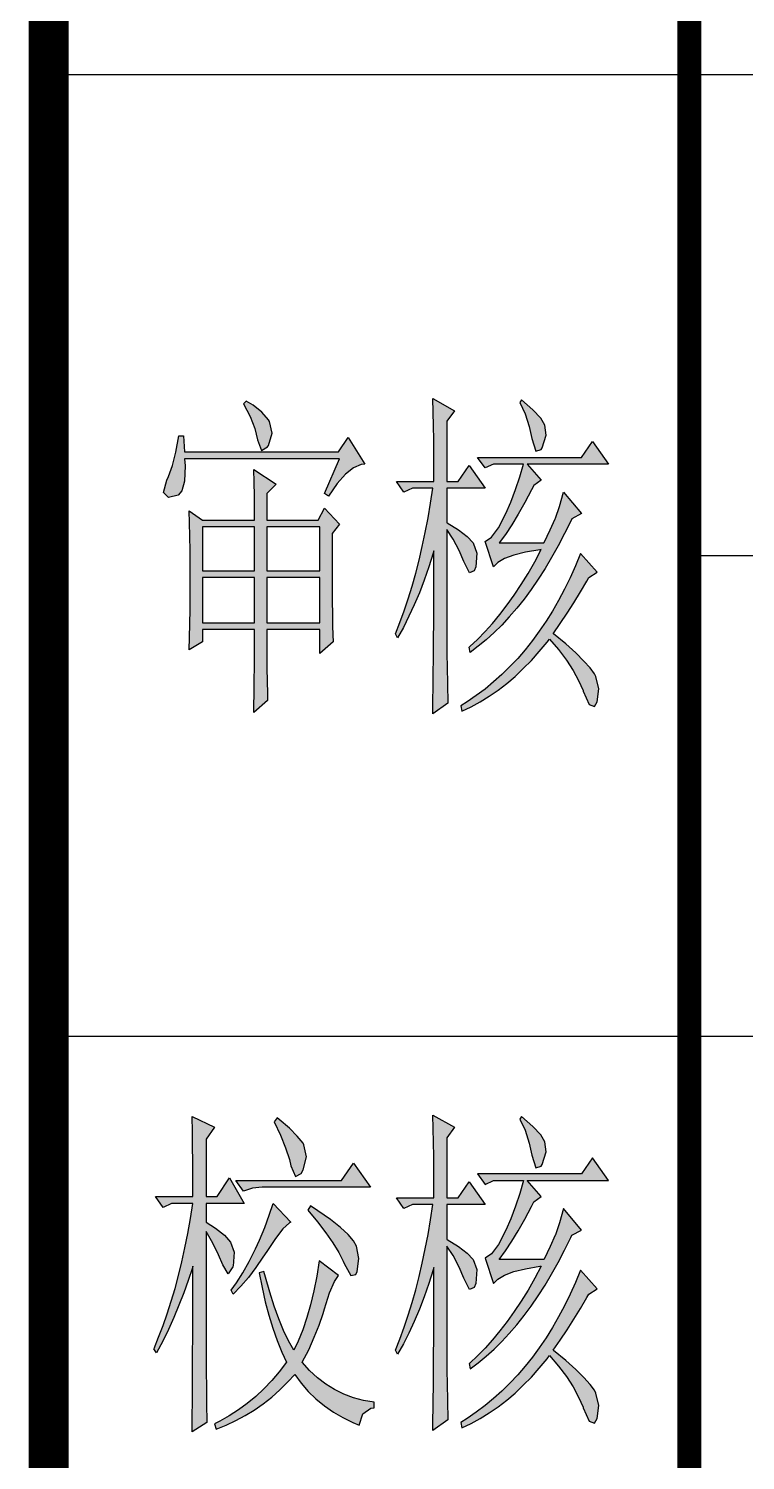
# Model space of a CAD drawing. Extents: x 458975 to 585950, y -118893 to 21149.
# Drawn here: x 501153 to 501958, y -68622 to -67015 of the extents above; entities that cross this region are included whole.
import ezdxf

# ---------------------------------------------------------------- set-up
doc = ezdxf.new("R2010")
doc.units = 0
doc.header["$LTSCALE"] = 1000
doc.header["$MEASUREMENT"] = 0
doc.layers.add('1', color=3, linetype='CONTINUOUS')

msp = doc.modelspace()

# ---------------------------------------------------------------- hatches: boundary and pattern name
at = {"layer": '1'}
h = msp.add_hatch(color=256, dxfattribs=at)
h.paths.add_polyline_path([(501690.2, -67750.1), (501699.7, -67742), (501708.9, -67733.3), (501718.1, -67724), (501726.9, -67714.1), (501735.6, -67703.5), (501738.5, -67700.1), (501748.5, -67711.8), (501757.4, -67723.6), (501764.9, -67735.2), (501771.1, -67746.6), (501776.1, -67757.9), (501776.2, -67758.5), (501782.9, -67773.7), (501788.8, -67775.7), (501792, -67770.5), (501793.9, -67755.9), (501790.3, -67742), (501788.8, -67739.1), (501783.9, -67732.4), (501776.9, -67724.7), (501767.8, -67715.7), (501756.5, -67705.6), (501743, -67694.3), (501742.6, -67694), (501750.4, -67682.7), (501758.1, -67671.1), (501765.6, -67659.2), (501773, -67647.1), (501780.3, -67635), (501782.4, -67631), (501792, -67625), (501773, -67604.1), (501767.4, -67617.9), (501761.4, -67631.2), (501755, -67644.1), (501748.5, -67656.6), (501741.6, -67668.6), (501734.5, -67680.1), (501726.9, -67691.2), (501719.1, -67701.8), (501711, -67712), (501702.6, -67721.7), (501693.9, -67730.9), (501684.9, -67739.8), (501675.4, -67748.2), (501665.9, -67756.2), (501656, -67763.6), (501645.7, -67770.5), (501638.8, -67775), (501639.8, -67781), (501650.4, -67776), (501660.5, -67770.5), (501670.7, -67764.3), (501680.5, -67757.5)])
h.paths.add_polyline_path([(501693.1, -67675.1), (501684.7, -67684.3), (501676.2, -67692.8), (501667.3, -67700.8), (501658.3, -67708.2), (501649.2, -67715), (501648.2, -67709.1), (501648.8, -67708.5), (501657.5, -67700.4), (501666, -67691.7), (501674.4, -67682.4), (501682.5, -67672.4), (501690.7, -67661.8), (501698.6, -67650.6), (501706.5, -67638.7), (501714.2, -67626.3), (501721.7, -67613.2), (501728.9, -67599.6), (501727.4, -67599.7), (501711.3, -67602.5), (501698.1, -67605.7), (501687.8, -67609.6), (501680.2, -67613.9), (501675.4, -67619), (501666, -67590.4), (501673.3, -67585.7), (501681, -67575.2), (501689.1, -67559), (501694.7, -67546.2), (501700.2, -67532.2), (501705, -67517.9), (501709.1, -67503.5), (501675.4, -67503.5), (501666, -67507.9), (501657.6, -67496.1), (501774.2, -67496.1), (501786.7, -67478.1), (501804.5, -67503.5), (501713.3, -67503.5), (501728.9, -67521.6), (501720.7, -67527.5), (501718.1, -67532.6), (501710.7, -67546.8), (501703.3, -67559.9), (501696, -67571.7), (501688.9, -67582.5), (501681.8, -67592), (501732.1, -67592), (501732.4, -67591.6), (501739.1, -67577.5), (501744.7, -67565.1), (501745, -67564.3), (501749.4, -67551.2), (501754.2, -67535.1), (501774.2, -67559), (501763.6, -67565.1), (501762.4, -67567.5), (501755.3, -67581.7), (501748.1, -67595.4), (501740.7, -67608.4), (501733.3, -67621), (501725.5, -67632.9), (501717.6, -67644.4), (501709.7, -67655.1), (501701.5, -67665.4)])
h.paths.add_polyline_path([(501420.5, -67536.5), (501420.5, -67566.5), (501478.3, -67566.5), (501485.6, -67553), (501502.3, -67571), (501494.1, -67581.5), (501494.1, -67639.6), (501494.2, -67657.3), (501494.3, -67672.5), (501494.5, -67685.3), (501494.8, -67695.4), (501495.1, -67703), (501480.3, -67716.4), (501480.3, -67689.5), (501420.5, -67689.5), (501420.5, -67712.4), (501420.7, -67732.1), (501421, -67748.2), (501421.3, -67760.5), (501421.6, -67768.9), (501405.9, -67782.6), (501406.2, -67774.2), (501406.5, -67761.8), (501406.6, -67747.2), (501406.8, -67730.2), (501406.9, -67711.1), (501406.9, -67689.5), (501348.2, -67689.5), (501348.2, -67703), (501333.4, -67712), (501333.8, -67698.2), (501334.1, -67683), (501334.4, -67667), (501334.4, -67650.2), (501334.6, -67632.5), (501334.6, -67618.1), (501334.4, -67600.9), (501334.1, -67584.6), (501333.8, -67569.7), (501333.4, -67556.1), (501348.2, -67566.5), (501406.9, -67566.5), (501406.9, -67556.2), (501406.8, -67539.3), (501406.3, -67523.7), (501405.9, -67509.5), (501431, -67526.1)])
h.paths.add_polyline_path([(501327.2, -67472), (501328.2, -67490), (501501.3, -67490), (501511.9, -67473.6), (501530.7, -67503.5), (501526.5, -67504), (501518.1, -67507.7), (501509.1, -67514.8), (501499.7, -67525.3), (501489.9, -67539.6), (501485.6, -67536.5), (501502.3, -67497.5), (501328.2, -67497.5), (501328.8, -67505.6), (501328.2, -67522.7), (501325.1, -67533.5), (501320.9, -67538.4), (501310.3, -67541), (501304.7, -67535.6), (501308.3, -67521.6), (501310.1, -67517.7), (501314.6, -67505.3), (501318.5, -67490.1), (501321.9, -67472)])
h.paths.add_polyline_path([(501480.3, -67631), (501420.5, -67631), (501420.5, -67681.9), (501480.3, -67681.9)], flags=16)
h.paths.add_polyline_path([(501480.3, -67574.1), (501420.5, -67574.1), (501420.5, -67623.5), (501480.3, -67623.5)], flags=16)
h.paths.add_polyline_path([(501348.2, -67623.5), (501406.9, -67623.5), (501406.9, -67574.1), (501348.2, -67574.1)], flags=16)
h.paths.add_polyline_path([(501348.2, -67681.9), (501406.9, -67681.9), (501406.9, -67631), (501348.2, -67631)], flags=16)
h.paths.add_polyline_path([(501422.7, -67482.6), (501426.8, -67468.8), (501423.7, -67455.9), (501422.7, -67454), (501415, -67445.3), (501405.2, -67437.6), (501397.5, -67433), (501394.3, -67436), (501401.8, -67450.1), (501407.1, -67463.7), (501410.1, -67476.5), (501414.5, -67488.2), (501421.6, -67484.2)])
h.paths.add_polyline_path([(501729.1, -67487.2), (501730.1, -67485.5), (501734.6, -67471.1), (501733.2, -67460), (501728.4, -67452.1), (501719.7, -67442.7), (501706.9, -67431.5), (501704.9, -67434.6), (501710.8, -67447), (501715.5, -67461.3), (501718.5, -67475), (501723.1, -67489.2)])
h.paths.add_polyline_path([(501607.4, -67777.2), (501607.7, -67746), (501608, -67714.4), (501608, -67698.5), (501608.2, -67682.5), (501608.2, -67666.4), (501608.3, -67650.2), (501608.3, -67601), (501607.6, -67603.6), (501602.7, -67619), (501597.6, -67633.9), (501592.1, -67648.2), (501586.4, -67661.6), (501580.3, -67674.5), (501574.1, -67686.9), (501567.4, -67698.5), (501565.4, -67694), (501570.3, -67681.5), (501575.1, -67668.3), (501579.6, -67654.7), (501584, -67640.6), (501588, -67626.1), (501591.8, -67611.3), (501595.4, -67596), (501598.7, -67580.3), (501601.8, -67564.1), (501604.7, -67547.5), (501607.3, -67530.6), (501584.2, -67530.6), (501574.8, -67535.1), (501566.4, -67523), (501608.3, -67523), (501608.3, -67492.7), (501608.2, -67476.5), (501607.9, -67460.7), (501607.6, -67445.2), (501607.3, -67430.1), (501631.4, -67443.6), (501623.1, -67455.5), (501623.1, -67523), (501635.6, -67523), (501648.2, -67505), (501666, -67530.6), (501623.1, -67530.6), (501623.1, -67569.6), (501623.2, -67569.6), (501636.1, -67577.4), (501645.9, -67584.9), (501652.4, -67592), (501656.7, -67603.5), (501655.6, -67619), (501653.8, -67623.5), (501648.5, -67625.8), (501641.9, -67613.1), (501636.7, -67600.5), (501630.2, -67587.7), (501623.1, -67577), (501623.1, -67716.7), (501623.4, -67731.8), (501623.7, -67750.2), (501624.1, -67772), (501607.3, -67784), (501607.4, -67777.2)])
h = msp.add_hatch(color=256, dxfattribs=at)
h.paths.add_polyline_path([(502084.2, -68431.1), (502092.9, -68422.1), (502101.4, -68412.3), (502109.7, -68401.4), (502117.8, -68389.8), (502122, -68383.1), (502131.7, -68368.5), (502140.3, -68357.9), (502147.7, -68351.2), (502149.3, -68350.2), (502129.4, -68329.2), (502124.9, -68342.5), (502119.7, -68356.3), (502113.8, -68370.5), (502109.4, -68380.1), (502102.3, -68394.4), (502095.1, -68407.2), (502088, -68418.5), (502082.2, -68426.6)])
h.paths.add_polyline_path([(502223.8, -68405.6), (502225.6, -68391.1), (502222.8, -68377.2), (502219.5, -68371.2), (502213.5, -68364.3), (502205, -68356.5), (502193.7, -68347.5), (502179.6, -68337.6), (502171.3, -68332.1), (502168.1, -68336.6), (502179, -68349.9), (502188.4, -68362.3), (502196.3, -68373.7), (502202.8, -68384.3), (502207.9, -68394.1), (502209, -68396.6), (502216.4, -68410.1), (502222.2, -68409.1)])
h.paths.add_polyline_path([(502038.9, -68480.4), (502038.9, -68464.3), (502039.1, -68448.2), (502039.1, -68399.7), (502038.5, -68401.7), (502033.9, -68415.9), (502028.8, -68429.8), (502023.4, -68443.6), (502017.6, -68457.2), (502011.5, -68470.7), (502005, -68484), (501998.2, -68497.1), (501995, -68492.6), (501995.3, -68491.9), (502000.5, -68479.4), (502005.4, -68466.5), (502010.2, -68453.2), (502014.6, -68439.2), (502018.9, -68424.9), (502022.8, -68410.1), (502026.6, -68394.9), (502030.1, -68379.2), (502033.3, -68363), (502036.3, -68346.3), (502039.1, -68329.2), (502015, -68329.2), (502005.6, -68333.7), (501997.2, -68321.7), (502039.1, -68321.7), (502039.1, -68297.4), (502038.9, -68281.9), (502038.7, -68265.7), (502038.4, -68249), (502038.1, -68231.6), (502063.3, -68243.6), (502053.9, -68257.1), (502053.9, -68321.7), (502066.3, -68321.7), (502080, -68300.6), (502096.8, -68329.2), (502053.9, -68329.2), (502053.9, -68350.2), (502064.6, -68357.2), (502074.3, -68365.2), (502081.1, -68372.7), (502085.5, -68384.1), (502084.2, -68399.7), (502084, -68400.5), (502078.5, -68408.2), (502072.7, -68398.2), (502067.8, -68386.9), (502061.3, -68374), (502053.9, -68360.7), (502053.9, -68506.4), (502054, -68519.1), (502054.2, -68534.8), (502054.5, -68553.5), (502054.9, -68575.1), (502038.1, -68585.7), (502038.2, -68575.8), (502038.5, -68544.2), (502038.8, -68512.3), (502038.8, -68496.4)])
h.paths.add_polyline_path([(501400, -68416.8), (501391.4, -68426.6), (501382.8, -68435.6), (501380.7, -68431.1), (501386.5, -68423), (501393.6, -68411.7), (501400.8, -68398.9), (501407.9, -68384.7), (501412.3, -68375), (501418.4, -68360.8), (501423.4, -68347), (501427.9, -68333.7), (501447.8, -68354.7), (501446.2, -68355.7), (501438.8, -68362.4), (501430.3, -68373), (501420.5, -68387.6), (501416.3, -68394.3), (501408.2, -68405.9)])
h.paths.add_polyline_path([(501522.3, -68410.1), (501524.1, -68395.6), (501521.3, -68381.7), (501518, -68375.7), (501512, -68368.8), (501503.5, -68360.9), (501492.2, -68352), (501478.1, -68342.1), (501469.8, -68336.6), (501466.7, -68341.2), (501477.5, -68354.4), (501487, -68366.7), (501494.9, -68378.2), (501501.4, -68388.8), (501506.5, -68398.6), (501507.7, -68401.1), (501514.9, -68414.6), (501520.7, -68413.6)])
h.paths.add_polyline_path([(501693.1, -68479.7), (501701.5, -68470.1), (501709.7, -68459.8), (501717.6, -68449), (501725.5, -68437.6), (501733.3, -68425.6), (501740.7, -68413.1), (501748.1, -68400.1), (501755.3, -68386.3), (501762.4, -68372.1), (501763.6, -68369.6), (501774.2, -68363.7), (501754.2, -68339.6), (501749.4, -68355.7), (501745, -68368.9), (501744.7, -68369.6), (501739.1, -68382.3), (501732.4, -68396.2), (501732.1, -68396.6), (501681.8, -68396.6), (501688.9, -68387), (501696, -68376.3), (501703.3, -68364.4), (501710.7, -68351.5), (501718.1, -68337.3), (501720.7, -68332.1), (501728.9, -68326.1), (501713.3, -68308.2), (501804.5, -68308.2), (501786.7, -68282.6), (501774.2, -68300.6), (501657.6, -68300.6), (501666, -68312.7), (501675.4, -68308.2), (501709.1, -68308.2), (501705, -68322.7), (501700.2, -68336.9), (501694.7, -68350.9), (501689.1, -68363.7), (501681, -68379.8), (501673.3, -68390.4), (501666, -68395.2), (501675.4, -68423.6), (501680.2, -68418.7), (501687.8, -68414.2), (501698.1, -68410.4), (501711.3, -68407.1), (501727.4, -68404.4), (501728.9, -68404.2), (501721.7, -68417.8), (501714.2, -68431), (501706.5, -68443.4), (501698.6, -68455.2), (501690.7, -68466.4), (501682.5, -68476.9), (501674.4, -68486.9), (501666, -68496.4), (501657.5, -68505.1), (501648.8, -68513.2), (501648.2, -68513.6), (501649.2, -68519.7), (501658.3, -68512.8), (501667.3, -68505.4), (501676.2, -68497.4), (501684.7, -68488.8)])
h.paths.add_polyline_path([(501337.6, -68468.8), (501337.6, -68404.2), (501337, -68406.2), (501332.4, -68420.4), (501327.3, -68434.3), (501321.9, -68448.1), (501316.3, -68461.7), (501310.1, -68475.2), (501303.7, -68488.5), (501296.7, -68501.6), (501293.7, -68497.1), (501294, -68496.5), (501299, -68484), (501304, -68471), (501308.8, -68457.7), (501313.2, -68443.7), (501317.5, -68429.4), (501321.4, -68414.6), (501325.1, -68399.4), (501328.6, -68383.7), (501331.8, -68367.5), (501334.9, -68350.8), (501337.6, -68333.7), (501313.5, -68333.7), (501304.1, -68338.2), (501295.7, -68326.1), (501337.6, -68326.1), (501337.6, -68301.9), (501337.5, -68286.4), (501337.2, -68270.2), (501337, -68253.5), (501336.6, -68236.1), (501361.8, -68248.1), (501352.4, -68261.6), (501352.4, -68326.1), (501365, -68326.1), (501378.6, -68305.1), (501395.3, -68333.7), (501352.4, -68333.7), (501352.4, -68354.7), (501363.1, -68361.7), (501373, -68369.6), (501379.7, -68377.2), (501384, -68388.6), (501382.8, -68404.2), (501382.6, -68405), (501377.2, -68412.7), (501371.2, -68402.7), (501366.3, -68391.4), (501359.8, -68378.5), (501352.4, -68365.2), (501352.4, -68510.9), (501352.5, -68523.6), (501352.7, -68539.3), (501353, -68558), (501353.4, -68579.6), (501336.6, -68590.2), (501336.7, -68580.3), (501337, -68548.7), (501337.3, -68516.8), (501337.3, -68500.9), (501337.5, -68484.9)])
h.paths.add_polyline_path([(501608.2, -68487.1), (501608.2, -68471), (501608.3, -68454.8), (501608.3, -68405.6), (501607.6, -68408.2), (501602.7, -68423.7), (501597.6, -68438.5), (501592.1, -68452.7), (501586.4, -68466.4), (501580.3, -68479.3), (501574.1, -68491.6), (501567.4, -68503.2), (501565.4, -68498.7), (501570.3, -68486.1), (501575.1, -68472.9), (501579.6, -68459.3), (501584, -68445.2), (501588, -68430.8), (501591.8, -68415.9), (501595.4, -68400.7), (501598.7, -68384.9), (501601.8, -68368.8), (501604.7, -68352.1), (501607.3, -68335.1), (501584.2, -68335.1), (501574.8, -68339.6), (501566.4, -68327.6), (501608.3, -68327.6), (501608.3, -68297.3), (501608.2, -68281.2), (501607.9, -68265.2), (501607.6, -68249.7), (501607.3, -68234.7), (501631.4, -68248.1), (501623.1, -68260.2), (501623.1, -68327.6), (501635.6, -68327.6), (501648.2, -68309.6), (501666, -68335.1), (501623.1, -68335.1), (501623.1, -68374.1), (501623.2, -68374.3), (501636.1, -68382.1), (501645.9, -68389.5), (501652.4, -68396.6), (501656.7, -68408.1), (501655.6, -68423.6), (501653.8, -68428.1), (501648.5, -68430.4), (501641.9, -68417.6), (501636.7, -68405.2), (501630.2, -68392.3), (501623.1, -68381.7), (501623.1, -68521.3), (501623.4, -68536.5), (501623.7, -68554.9), (501624.1, -68576.7), (501607.3, -68588.6), (501607.4, -68581.9), (501607.9, -68534.9), (501608, -68519.1), (501608, -68503.2)])
h.paths.add_polyline_path([(501726.9, -68518.7), (501735.6, -68508.3), (501738.5, -68504.6), (501748.5, -68516.5), (501757.4, -68528.1), (501764.9, -68539.7), (501771.1, -68551.2), (501776.1, -68562.6), (501776.2, -68563.2), (501782.9, -68578.3), (501788.8, -68580.5), (501792, -68575.1), (501793.9, -68560.6), (501790.3, -68546.7), (501788.8, -68543.6), (501783.9, -68537.1), (501776.9, -68529.3), (501767.8, -68520.4), (501756.5, -68510.3), (501743, -68499), (501742.6, -68498.7), (501750.4, -68487.2), (501758.1, -68475.6), (501765.6, -68463.9), (501773, -68451.9), (501780.3, -68439.5), (501782.4, -68435.6), (501792, -68429.7), (501773, -68408.6), (501767.4, -68422.4), (501761.4, -68435.8), (501755, -68448.7), (501748.5, -68461.1), (501741.6, -68473.2), (501734.5, -68484.8), (501726.9, -68495.8), (501719.1, -68506.5), (501711, -68516.7), (501702.6, -68526.4), (501693.9, -68535.7), (501684.9, -68544.5), (501675.4, -68552.8), (501665.9, -68560.7), (501656, -68568.3), (501645.7, -68575.2), (501638.8, -68579.6), (501639.8, -68585.7), (501650.4, -68580.8), (501660.5, -68575.1), (501670.7, -68568.9), (501680.5, -68562.1), (501690.2, -68554.7), (501699.7, -68546.7), (501708.9, -68538), (501718.1, -68528.7)])
h.paths.add_polyline_path([(501423, -68459.3), (501427.5, -68473.9), (501432.3, -68487.7), (501437.5, -68500.7), (501442.6, -68512.2), (501434.6, -68522.8), (501426.2, -68532.6), (501417.4, -68541.8), (501408.2, -68550.5), (501398.6, -68558.3), (501388.8, -68565.5), (501378.5, -68572.2), (501367.8, -68578.1), (501361.8, -68581.2), (501363.9, -68587.1), (501375, -68582.8), (501385.9, -68577.7), (501396.5, -68572.1), (501406.6, -68565.8), (501416.5, -68558.9), (501426.1, -68551.3), (501435.3, -68543.1), (501444.2, -68534.2), (501452, -68525.7), (501459.3, -68535.5), (501467.2, -68544.8), (501475.9, -68553.2), (501485.4, -68561), (501495.4, -68568), (501506.1, -68574.2), (501517.5, -68579.9), (501524.4, -68582.6), (501528.7, -68570), (501537.7, -68563.8), (501541.2, -68563.2), (501541.2, -68557.1), (501529.4, -68555.1), (501518, -68552), (501507.2, -68548), (501496.8, -68542.9), (501487, -68536.7), (501477.7, -68529.6), (501468.8, -68521.3), (501460.4, -68512.2), (501467.7, -68498), (501473.9, -68484), (501479.4, -68470.6), (501484.1, -68457.4), (501485.6, -68452.1), (501491, -68434.3), (501496.7, -68421.4), (501501.3, -68414.6), (501479.3, -68398.2), (501476.7, -68415.6), (501473.5, -68432), (501469.8, -68447.5), (501465.6, -68462), (501461, -68475.6), (501455.9, -68488.3), (501451, -68498.7), (501445.2, -68488.1), (501439.5, -68476.4), (501434, -68463.3), (501428.8, -68449), (501423.9, -68433.3), (501419.1, -68416.5), (501417.4, -68410.1), (501412.1, -68411.7), (501415.3, -68428.2), (501418.9, -68444.2)])
h.paths.add_polyline_path([(502116.8, -68423.7), (502120.4, -68439.7), (502124.5, -68454.8), (502129, -68469.3), (502133.8, -68483.2), (502139, -68496.2), (502144.1, -68507.7), (502135.9, -68518.1), (502127.5, -68528.1), (502118.8, -68537.3), (502109.7, -68546), (502100.1, -68553.8), (502090.3, -68561), (502080, -68567.7), (502069.2, -68573.7), (502063.3, -68576.7), (502065.3, -68582.6), (502076.5, -68578.3), (502087.4, -68573.2), (502097.8, -68567.6), (502108.1, -68561.3), (502118, -68554.4), (502127.5, -68546.8), (502136.8, -68538.6), (502145.7, -68529.7), (502153.5, -68521.2), (502160.7, -68531), (502168.7, -68540.3), (502177.4, -68548.7), (502186.8, -68556.5), (502196.8, -68563.5), (502207.6, -68569.7), (502219, -68575.4), (502225.8, -68578.1), (502230.2, -68565.5), (502239.2, -68559.3), (502242.7, -68558.6), (502242.7, -68552.6), (502230.8, -68550.6), (502219.5, -68547.6), (502208.7, -68543.5), (502198.3, -68538.4), (502188.4, -68532.2), (502179.2, -68525.1), (502170.2, -68516.8), (502161.9, -68507.7), (502169.1, -68493.5), (502175.4, -68479.6), (502180.9, -68466.1), (502185.5, -68452.9), (502187.1, -68447.7), (502192.5, -68429.8), (502198.1, -68416.9), (502202.8, -68410.1), (502180.7, -68393.7), (502178.1, -68411.1), (502174.9, -68427.5), (502171.3, -68443), (502167.1, -68457.5), (502162.5, -68471.1), (502157.4, -68483.8), (502152.5, -68494.2), (502146.5, -68483.6), (502141, -68471.9), (502135.5, -68458.7), (502130.3, -68444.5), (502125.4, -68428.8), (502120.6, -68412), (502118.8, -68405.6), (502113.6, -68407.2)])
h.paths.add_polyline_path([(501453, -68303.5), (501459.3, -68300.2), (501461.4, -68296.1), (501465.1, -68281.5), (501462.4, -68268.1), (501461.4, -68266.1), (501454.9, -68258.1), (501446.1, -68249.3), (501434.6, -68239.6), (501432.1, -68237.7), (501429, -68242.2), (501435.9, -68257), (501441.7, -68271.2), (501446.1, -68284.5), (501447.8, -68291.6)])
h.paths.add_polyline_path([(501518.1, -68288.6), (501537, -68315.7), (501415.3, -68315.7), (501404.7, -68316.7), (501394.3, -68320.2), (501385.9, -68308.2), (501504.5, -68308.2)])
h.paths.add_polyline_path([(501730.1, -68290.2), (501734.6, -68275.7), (501733.2, -68264.7), (501728.4, -68256.8), (501719.7, -68247.3), (501706.9, -68236.1), (501704.9, -68239.2), (501710.8, -68251.6), (501715.5, -68266), (501718.5, -68279.6), (501723.1, -68293.8), (501729.1, -68291.9)])
h.paths.add_polyline_path([(502130.4, -68237.7), (502137.4, -68252.5), (502143, -68266.7), (502147.4, -68280), (502149.3, -68287.1), (502154.4, -68299), (502160.7, -68295.7), (502162.9, -68291.6), (502166.5, -68277), (502163.9, -68263.7), (502162.9, -68261.6), (502156.4, -68253.7), (502147.4, -68244.8), (502136.1, -68235.1), (502133.5, -68233.2)])
h.paths.add_polyline_path([(502238.5, -68311.2), (502116.8, -68311.2), (502106.2, -68312.2), (502095.8, -68315.7), (502087.4, -68303.7), (502206, -68303.7), (502219.6, -68284.1)])
h.paths.add_polyline_path([(503201.4, -68297.7), (503201.4, -68261.6), (503211.8, -68254.2), (503185.6, -68237.7), (503186, -68249), (503186.4, -68263.7), (503186.6, -68281.8), (503186.6, -68297.7), (503117.4, -68297.7), (503125.8, -68309.6), (503136.3, -68306.1), (503146.7, -68305.1), (503186.6, -68305.1), (503186.6, -68359.2), (503085.9, -68359.2), (503094.2, -68371.1), (503104.8, -68367.6), (503115.2, -68366.6), (503211.8, -68366.6), (503204.1, -68377.3), (503196, -68387.8), (503187.6, -68398.1), (503178.7, -68408.4), (503169.3, -68418.5), (503168.7, -68419.1), (503153.1, -68405.6), (503153.9, -68423.4), (503154.1, -68434.2), (503144.7, -68444), (503135.1, -68453.5), (503125.7, -68462.4), (503116.3, -68471), (503106.8, -68479), (503097.3, -68486.5), (503087.8, -68493.5), (503087, -68494.2), (503089, -68500.1), (503099.7, -68493.2), (503110, -68486.1), (503120.2, -68478.8), (503130, -68471.1), (503139.4, -68463.5), (503148.7, -68455.5), (503154.1, -68450.7), (503154.1, -68534.6), (503153.9, -68555.2), (503153.7, -68571.3), (503153.1, -68582.6), (503168.7, -68573.7), (503168.7, -68551.2), (503259.1, -68551.2), (503259.1, -68578.1), (503274.7, -68569.2), (503274.1, -68555.5), (503273.9, -68539.4), (503273.7, -68522.6), (503273.7, -68435.6), (503283.1, -68429.7), (503266.3, -68402.7), (503254.9, -68420.7), (503185.6, -68420.7), (503193.4, -68412.6), (503201.5, -68403.4), (503209.9, -68393.1), (503218.8, -68381.8), (503227.8, -68369.4), (503229.6, -68366.6), (503329.2, -68366.6), (503308.4, -68336.6), (503294.7, -68359.2), (503234.9, -68359.2), (503244, -68345.9), (503252.4, -68333.3), (503259.8, -68321.4), (503266.5, -68310.2), (503272.4, -68299.6), (503272.7, -68299.2), (503282.1, -68284.1), (503290.1, -68275), (503294.7, -68272.2), (503275.7, -68251.2), (503269.8, -68265.8), (503263.7, -68279.7), (503257.5, -68292.8), (503250.9, -68305.3), (503244.4, -68317), (503244.3, -68317.2), (503235, -68331.9), (503227, -68344.3), (503220.4, -68354.4), (503217, -68359.2), (503201.4, -68359.2), (503201.4, -68305.1), (503250.7, -68305.1), (503230.7, -68273.7), (503213.8, -68297.7)])
h.paths.add_polyline_path([(502719.7, -68557.8), (502722.2, -68560.2), (502729.7, -68571), (502735.9, -68582.6), (502745.8, -68575), (502752.6, -68567.7), (502757.7, -68556.1), (502759, -68542.2), (502759, -68344.1), (502804.1, -68344.1), (502786.2, -68318.6), (502773.6, -68336.6), (502759, -68336.6), (502759, -68269.2), (502768.4, -68257.1), (502743.2, -68239.2), (502743.5, -68256.7), (502744.2, -68271.3), (502744.2, -68336.6), (502660.4, -68336.6), (502668.7, -68348.6), (502679.1, -68345.1), (502689.7, -68344.1), (502744.2, -68344.1), (502744.2, -68533.2), (502739.3, -68543.6), (502739, -68543.6), (502733.5, -68543.9), (502723.8, -68543.1), (502710, -68541.2), (502698.1, -68539.1), (502698.1, -68545.1), (502710.6, -68551.5)])
h.paths.add_polyline_path([(502564.4, -68533.9), (502557, -68544.4), (502556.4, -68545.1), (502557.4, -68552.6), (502567, -68541.5), (502575.9, -68530.3), (502584.1, -68519.3), (502591.7, -68508.4), (502598.5, -68497.5), (502600.5, -68494.2), (502608, -68480.9), (502614.9, -68467.7), (502621.1, -68454.6), (502626.5, -68441.9), (502627.8, -68438.7), (502633, -68455.8), (502637.5, -68471.9), (502641.4, -68486.8), (502644.4, -68500.6), (502646.6, -68512.2), (502650.5, -68531.2), (502655, -68536.5), (502657.2, -68534.6), (502662.3, -68521.7), (502663.4, -68513.6), (502662.4, -68499.9), (502659.4, -68482.5), (502659.2, -68482.2), (502656.6, -68472.9), (502652.1, -68461), (502646.2, -68446.6), (502638.3, -68429.7), (502634.1, -68420.7), (502637.8, -68408.1), (502641.5, -68394.7), (502645.3, -68380.7), (502649.2, -68365.7), (502653, -68350.2), (502656.9, -68333.7), (502660.8, -68316.6), (502662.4, -68309.6), (502672.9, -68297.7), (502657.2, -68275.1), (502645.6, -68291.6), (502563.8, -68291.6), (502572.2, -68303.7), (502582.7, -68300.2), (502593.1, -68299.2), (502646.6, -68299.2), (502643.3, -68317.6), (502639.9, -68335), (502636.6, -68351.4), (502633.4, -68366.5), (502630.2, -68380.5), (502627, -68393.4), (502624.7, -68402.7), (502617.2, -68390.5), (502609.6, -68378.5), (502602.2, -68366.6), (502594.7, -68354.7), (502587.3, -68343), (502579.8, -68331.2), (502578.5, -68329.2), (502575.3, -68333.7), (502579.8, -68342.1), (502585, -68352.1), (502590.9, -68363.7), (502597.6, -68376.8), (502605, -68391.5), (502613.1, -68407.9), (502619.4, -68420.7), (502615, -68433.3), (502609.8, -68446.6), (502604, -68460.4), (502597.3, -68474.9), (502593.1, -68483.6), (502586.2, -68497.4), (502578.9, -68510.4), (502571.7, -68522.6)])
h.paths.add_polyline_path([(502702.4, -68465.5), (502706.5, -68459.7), (502711.4, -68445.6), (502711.7, -68431.3), (502709.7, -68422.1), (502704.9, -68411.7), (502698.2, -68400.5), (502689.5, -68388.5), (502680.3, -68377.2), (502677.1, -68380.1), (502683, -68396.8), (502687.8, -68412.4), (502691.4, -68427.1), (502694, -68440.5), (502694.9, -68447.7), (502697.7, -68463.6)], flags=17)
h.paths.add_polyline_path([(503259.1, -68486.7), (503168.7, -68486.7), (503168.7, -68543.6), (503259.1, -68543.6)], flags=16)
h.paths.add_polyline_path([(503178.2, -68428.1), (503168.7, -68437.2), (503168.7, -68479.1), (503259.1, -68479.1), (503259.1, -68428.1)], flags=16)

# ---------------------------------------------------------------- linework, layer by layer
for p, q in [((501175.5, -64076.8), (501175.5, -69226.1)), ((501175.5, -67066.1), (506575.5, -67066.1)), ((501895.5, -67606.1), (506575.5, -67606.1)), ((501175.5, -68146.1), (506575.5, -68146.1))]:
    msp.add_line(p, q, dxfattribs=at)
at = {"layer": '1', "const_width": 45}
msp.add_lwpolyline([(501175.5, -64006.5), (517375.5, -64006.5), (517375.5, -69226.1), (501175.5, -69226.1)], close=True, dxfattribs=at)
at = {"layer": '1', "const_width": 27}
msp.add_lwpolyline([(501895.5, -65446.1), (501895.5, -69226.1)], dxfattribs=at)
at = {"layer": '1'}
for points in [[(501422.7, -67482.6), (501426.8, -67468.8), (501423.7, -67455.9), (501422.7, -67454), (501415, -67445.3), (501405.2, -67437.6), (501397.5, -67433), (501394.3, -67436), (501401.8, -67450.1), (501407.1, -67463.7), (501410.1, -67476.5), (501414.5, -67488.2), (501421.6, -67484.2)], [(501729.1, -67487.2), (501730.1, -67485.5), (501734.6, -67471.1), (501733.2, -67460), (501728.4, -67452.1), (501719.7, -67442.7), (501706.9, -67431.5), (501704.9, -67434.6), (501710.8, -67447), (501715.5, -67461.3), (501718.5, -67475), (501723.1, -67489.2)], [(501327.2, -67472), (501328.2, -67490), (501501.3, -67490), (501511.9, -67473.6), (501530.7, -67503.5), (501526.5, -67504), (501518.1, -67507.7), (501509.1, -67514.8), (501499.7, -67525.3), (501489.9, -67539.6), (501485.6, -67536.5), (501502.3, -67497.5), (501328.2, -67497.5), (501328.8, -67505.6), (501328.2, -67522.7), (501325.1, -67533.5), (501320.9, -67538.4), (501310.3, -67541), (501304.7, -67535.6), (501308.3, -67521.6), (501310.1, -67517.7), (501314.6, -67505.3), (501318.5, -67490.1), (501321.9, -67472)], [(501693.1, -67675.1), (501684.7, -67684.3), (501676.2, -67692.8), (501667.3, -67700.8), (501658.3, -67708.2), (501649.2, -67715), (501648.2, -67709.1), (501648.8, -67708.5), (501657.5, -67700.4), (501666, -67691.7), (501674.4, -67682.4), (501682.5, -67672.4), (501690.7, -67661.8), (501698.6, -67650.6), (501706.5, -67638.7), (501714.2, -67626.3), (501721.7, -67613.2), (501728.9, -67599.6), (501727.4, -67599.7), (501711.3, -67602.5), (501698.1, -67605.7), (501687.8, -67609.6), (501680.2, -67613.9), (501675.4, -67619), (501666, -67590.4), (501673.3, -67585.7), (501681, -67575.2), (501689.1, -67559), (501694.7, -67546.2), (501700.2, -67532.2), (501705, -67517.9), (501709.1, -67503.5), (501675.4, -67503.5), (501666, -67507.9), (501657.6, -67496.1), (501774.2, -67496.1), (501786.7, -67478.1), (501804.5, -67503.5), (501713.3, -67503.5), (501728.9, -67521.6), (501720.7, -67527.5), (501718.1, -67532.6), (501710.7, -67546.8), (501703.3, -67559.9), (501696, -67571.7), (501688.9, -67582.5), (501681.8, -67592), (501732.1, -67592), (501732.4, -67591.6), (501739.1, -67577.5), (501744.7, -67565.1), (501745, -67564.3), (501749.4, -67551.2), (501754.2, -67535.1), (501774.2, -67559), (501763.6, -67565.1), (501762.4, -67567.5), (501755.3, -67581.7), (501748.1, -67595.4), (501740.7, -67608.4), (501733.3, -67621), (501725.5, -67632.9), (501717.6, -67644.4), (501709.7, -67655.1), (501701.5, -67665.4)], [(501420.5, -67536.5), (501420.5, -67566.5), (501478.3, -67566.5), (501485.6, -67553), (501502.3, -67571), (501494.1, -67581.5), (501494.1, -67639.6), (501494.2, -67657.3), (501494.3, -67672.5), (501494.5, -67685.3), (501494.8, -67695.4), (501495.1, -67703), (501480.3, -67716.4), (501480.3, -67689.5), (501420.5, -67689.5), (501420.5, -67712.4), (501420.7, -67732.1), (501421, -67748.2), (501421.3, -67760.5), (501421.6, -67768.9), (501405.9, -67782.6), (501406.2, -67774.2), (501406.5, -67761.8), (501406.6, -67747.2), (501406.8, -67730.2), (501406.9, -67711.1), (501406.9, -67689.5), (501348.2, -67689.5), (501348.2, -67703), (501333.4, -67712), (501333.8, -67698.2), (501334.1, -67683), (501334.4, -67667), (501334.4, -67650.2), (501334.6, -67632.5), (501334.6, -67618.1), (501334.4, -67600.9), (501334.1, -67584.6), (501333.8, -67569.7), (501333.4, -67556.1), (501348.2, -67566.5), (501406.9, -67566.5), (501406.9, -67556.2), (501406.8, -67539.3), (501406.3, -67523.7), (501405.9, -67509.5), (501431, -67526.1)], [(501348.2, -67623.5), (501406.9, -67623.5), (501406.9, -67574.1), (501348.2, -67574.1)], [(501480.3, -67574.1), (501420.5, -67574.1), (501420.5, -67623.5), (501480.3, -67623.5)], [(501690.2, -67750.1), (501699.7, -67742), (501708.9, -67733.3), (501718.1, -67724), (501726.9, -67714.1), (501735.6, -67703.5), (501738.5, -67700.1), (501748.5, -67711.8), (501757.4, -67723.6), (501764.9, -67735.2), (501771.1, -67746.6), (501776.1, -67757.9), (501776.2, -67758.5), (501782.9, -67773.7), (501788.8, -67775.7), (501792, -67770.5), (501793.9, -67755.9), (501790.3, -67742), (501788.8, -67739.1), (501783.9, -67732.4), (501776.9, -67724.7), (501767.8, -67715.7), (501756.5, -67705.6), (501743, -67694.3), (501742.6, -67694), (501750.4, -67682.7), (501758.1, -67671.1), (501765.6, -67659.2), (501773, -67647.1), (501780.3, -67635), (501782.4, -67631), (501792, -67625), (501773, -67604.1), (501767.4, -67617.9), (501761.4, -67631.2), (501755, -67644.1), (501748.5, -67656.6), (501741.6, -67668.6), (501734.5, -67680.1), (501726.9, -67691.2), (501719.1, -67701.8), (501711, -67712), (501702.6, -67721.7), (501693.9, -67730.9), (501684.9, -67739.8), (501675.4, -67748.2), (501665.9, -67756.2), (501656, -67763.6), (501645.7, -67770.5), (501638.8, -67775), (501639.8, -67781), (501650.4, -67776), (501660.5, -67770.5), (501670.7, -67764.3), (501680.5, -67757.5)], [(501348.2, -67681.9), (501406.9, -67681.9), (501406.9, -67631), (501348.2, -67631)], [(501480.3, -67631), (501420.5, -67631), (501420.5, -67681.9), (501480.3, -67681.9)], [(501337.6, -68468.8), (501337.6, -68404.2), (501337, -68406.2), (501332.4, -68420.4), (501327.3, -68434.3), (501321.9, -68448.1), (501316.3, -68461.7), (501310.1, -68475.2), (501303.7, -68488.5), (501296.7, -68501.6), (501293.7, -68497.1), (501294, -68496.5), (501299, -68484), (501304, -68471), (501308.8, -68457.7), (501313.2, -68443.7), (501317.5, -68429.4), (501321.4, -68414.6), (501325.1, -68399.4), (501328.6, -68383.7), (501331.8, -68367.5), (501334.9, -68350.8), (501337.6, -68333.7), (501313.5, -68333.7), (501304.1, -68338.2), (501295.7, -68326.1), (501337.6, -68326.1), (501337.6, -68301.9), (501337.5, -68286.4), (501337.2, -68270.2), (501337, -68253.5), (501336.6, -68236.1), (501361.8, -68248.1), (501352.4, -68261.6), (501352.4, -68326.1), (501365, -68326.1), (501378.6, -68305.1), (501395.3, -68333.7), (501352.4, -68333.7), (501352.4, -68354.7), (501363.1, -68361.7), (501373, -68369.6), (501379.7, -68377.2), (501384, -68388.6), (501382.8, -68404.2), (501382.6, -68405), (501377.2, -68412.7), (501371.2, -68402.7), (501366.3, -68391.4), (501359.8, -68378.5), (501352.4, -68365.2), (501352.4, -68510.9), (501352.5, -68523.6), (501352.7, -68539.3), (501353, -68558), (501353.4, -68579.6), (501336.6, -68590.2), (501336.7, -68580.3), (501337, -68548.7), (501337.3, -68516.8), (501337.3, -68500.9), (501337.5, -68484.9)], [(501453, -68303.5), (501459.3, -68300.2), (501461.4, -68296.1), (501465.1, -68281.5), (501462.4, -68268.1), (501461.4, -68266.1), (501454.9, -68258.1), (501446.1, -68249.3), (501434.6, -68239.6), (501432.1, -68237.7), (501429, -68242.2), (501435.9, -68257), (501441.7, -68271.2), (501446.1, -68284.5), (501447.8, -68291.6)], [(501608.2, -68487.1), (501608.2, -68471), (501608.3, -68454.8), (501608.3, -68405.6), (501607.6, -68408.2), (501602.7, -68423.7), (501597.6, -68438.5), (501592.1, -68452.7), (501586.4, -68466.4), (501580.3, -68479.3), (501574.1, -68491.6), (501567.4, -68503.2), (501565.4, -68498.7), (501570.3, -68486.1), (501575.1, -68472.9), (501579.6, -68459.3), (501584, -68445.2), (501588, -68430.8), (501591.8, -68415.9), (501595.4, -68400.7), (501598.7, -68384.9), (501601.8, -68368.8), (501604.7, -68352.1), (501607.3, -68335.1), (501584.2, -68335.1), (501574.8, -68339.6), (501566.4, -68327.6), (501608.3, -68327.6), (501608.3, -68297.3), (501608.2, -68281.2), (501607.9, -68265.2), (501607.6, -68249.7), (501607.3, -68234.7), (501631.4, -68248.1), (501623.1, -68260.2), (501623.1, -68327.6), (501635.6, -68327.6), (501648.2, -68309.6), (501666, -68335.1), (501623.1, -68335.1), (501623.1, -68374.1), (501623.2, -68374.3), (501636.1, -68382.1), (501645.9, -68389.5), (501652.4, -68396.6), (501656.7, -68408.1), (501655.6, -68423.6), (501653.8, -68428.1), (501648.5, -68430.4), (501641.9, -68417.6), (501636.7, -68405.2), (501630.2, -68392.3), (501623.1, -68381.7), (501623.1, -68521.3), (501623.4, -68536.5), (501623.7, -68554.9), (501624.1, -68576.7), (501607.3, -68588.6), (501607.4, -68581.9), (501607.9, -68534.9), (501608, -68519.1), (501608, -68503.2)], [(501730.1, -68290.2), (501734.6, -68275.7), (501733.2, -68264.7), (501728.4, -68256.8), (501719.7, -68247.3), (501706.9, -68236.1), (501704.9, -68239.2), (501710.8, -68251.6), (501715.5, -68266), (501718.5, -68279.6), (501723.1, -68293.8), (501729.1, -68291.9)], [(501518.1, -68288.6), (501537, -68315.7), (501415.3, -68315.7), (501404.7, -68316.7), (501394.3, -68320.2), (501385.9, -68308.2), (501504.5, -68308.2)], [(501693.1, -68479.7), (501701.5, -68470.1), (501709.7, -68459.8), (501717.6, -68449), (501725.5, -68437.6), (501733.3, -68425.6), (501740.7, -68413.1), (501748.1, -68400.1), (501755.3, -68386.3), (501762.4, -68372.1), (501763.6, -68369.6), (501774.2, -68363.7), (501754.2, -68339.6), (501749.4, -68355.7), (501745, -68368.9), (501744.7, -68369.6), (501739.1, -68382.3), (501732.4, -68396.2), (501732.1, -68396.6), (501681.8, -68396.6), (501688.9, -68387), (501696, -68376.3), (501703.3, -68364.4), (501710.7, -68351.5), (501718.1, -68337.3), (501720.7, -68332.1), (501728.9, -68326.1), (501713.3, -68308.2), (501804.5, -68308.2), (501786.7, -68282.6), (501774.2, -68300.6), (501657.6, -68300.6), (501666, -68312.7), (501675.4, -68308.2), (501709.1, -68308.2), (501705, -68322.7), (501700.2, -68336.9), (501694.7, -68350.9), (501689.1, -68363.7), (501681, -68379.8), (501673.3, -68390.4), (501666, -68395.2), (501675.4, -68423.6), (501680.2, -68418.7), (501687.8, -68414.2), (501698.1, -68410.4), (501711.3, -68407.1), (501727.4, -68404.4), (501728.9, -68404.2), (501721.7, -68417.8), (501714.2, -68431), (501706.5, -68443.4), (501698.6, -68455.2), (501690.7, -68466.4), (501682.5, -68476.9), (501674.4, -68486.9), (501666, -68496.4), (501657.5, -68505.1), (501648.8, -68513.2), (501648.2, -68513.6), (501649.2, -68519.7), (501658.3, -68512.8), (501667.3, -68505.4), (501676.2, -68497.4), (501684.7, -68488.8)], [(501400, -68416.8), (501391.4, -68426.6), (501382.8, -68435.6), (501380.7, -68431.1), (501386.5, -68423), (501393.6, -68411.7), (501400.8, -68398.9), (501407.9, -68384.7), (501412.3, -68375), (501418.4, -68360.8), (501423.4, -68347), (501427.9, -68333.7), (501447.8, -68354.7), (501446.2, -68355.7), (501438.8, -68362.4), (501430.3, -68373), (501420.5, -68387.6), (501416.3, -68394.3), (501408.2, -68405.9)], [(501522.3, -68410.1), (501524.1, -68395.6), (501521.3, -68381.7), (501518, -68375.7), (501512, -68368.8), (501503.5, -68360.9), (501492.2, -68352), (501478.1, -68342.1), (501469.8, -68336.6), (501466.7, -68341.2), (501477.5, -68354.4), (501487, -68366.7), (501494.9, -68378.2), (501501.4, -68388.8), (501506.5, -68398.6), (501507.7, -68401.1), (501514.9, -68414.6), (501520.7, -68413.6)], [(501423, -68459.3), (501427.5, -68473.9), (501432.3, -68487.7), (501437.5, -68500.7), (501442.6, -68512.2), (501434.6, -68522.8), (501426.2, -68532.6), (501417.4, -68541.8), (501408.2, -68550.5), (501398.6, -68558.3), (501388.8, -68565.5), (501378.5, -68572.2), (501367.8, -68578.1), (501361.8, -68581.2), (501363.9, -68587.1), (501375, -68582.8), (501385.9, -68577.7), (501396.5, -68572.1), (501406.6, -68565.8), (501416.5, -68558.9), (501426.1, -68551.3), (501435.3, -68543.1), (501444.2, -68534.2), (501452, -68525.7), (501459.3, -68535.5), (501467.2, -68544.8), (501475.9, -68553.2), (501485.4, -68561), (501495.4, -68568), (501506.1, -68574.2), (501517.5, -68579.9), (501524.4, -68582.6), (501528.7, -68570), (501537.7, -68563.8), (501541.2, -68563.2), (501541.2, -68557.1), (501529.4, -68555.1), (501518, -68552), (501507.2, -68548), (501496.8, -68542.9), (501487, -68536.7), (501477.7, -68529.6), (501468.8, -68521.3), (501460.4, -68512.2), (501467.7, -68498), (501473.9, -68484), (501479.4, -68470.6), (501484.1, -68457.4), (501485.6, -68452.1), (501491, -68434.3), (501496.7, -68421.4), (501501.3, -68414.6), (501479.3, -68398.2), (501476.7, -68415.6), (501473.5, -68432), (501469.8, -68447.5), (501465.6, -68462), (501461, -68475.6), (501455.9, -68488.3), (501451, -68498.7), (501445.2, -68488.1), (501439.5, -68476.4), (501434, -68463.3), (501428.8, -68449), (501423.9, -68433.3), (501419.1, -68416.5), (501417.4, -68410.1), (501412.1, -68411.7), (501415.3, -68428.2), (501418.9, -68444.2)], [(501726.9, -68518.7), (501735.6, -68508.3), (501738.5, -68504.6), (501748.5, -68516.5), (501757.4, -68528.1), (501764.9, -68539.7), (501771.1, -68551.2), (501776.1, -68562.6), (501776.2, -68563.2), (501782.9, -68578.3), (501788.8, -68580.5), (501792, -68575.1), (501793.9, -68560.6), (501790.3, -68546.7), (501788.8, -68543.6), (501783.9, -68537.1), (501776.9, -68529.3), (501767.8, -68520.4), (501756.5, -68510.3), (501743, -68499), (501742.6, -68498.7), (501750.4, -68487.2), (501758.1, -68475.6), (501765.6, -68463.9), (501773, -68451.9), (501780.3, -68439.5), (501782.4, -68435.6), (501792, -68429.7), (501773, -68408.6), (501767.4, -68422.4), (501761.4, -68435.8), (501755, -68448.7), (501748.5, -68461.1), (501741.6, -68473.2), (501734.5, -68484.8), (501726.9, -68495.8), (501719.1, -68506.5), (501711, -68516.7), (501702.6, -68526.4), (501693.9, -68535.7), (501684.9, -68544.5), (501675.4, -68552.8), (501665.9, -68560.7), (501656, -68568.3), (501645.7, -68575.2), (501638.8, -68579.6), (501639.8, -68585.7), (501650.4, -68580.8), (501660.5, -68575.1), (501670.7, -68568.9), (501680.5, -68562.1), (501690.2, -68554.7), (501699.7, -68546.7), (501708.9, -68538), (501718.1, -68528.7)]]:
    msp.add_lwpolyline(points, close=True, dxfattribs=at)
msp.add_lwpolyline([(501607.4, -67777.2), (501607.7, -67746), (501608, -67714.4), (501608, -67698.5), (501608.2, -67682.5), (501608.2, -67666.4), (501608.3, -67650.2), (501608.3, -67601), (501607.6, -67603.6), (501602.7, -67619), (501597.6, -67633.9), (501592.1, -67648.2), (501586.4, -67661.6), (501580.3, -67674.5), (501574.1, -67686.9), (501567.4, -67698.5), (501565.4, -67694), (501570.3, -67681.5), (501575.1, -67668.3), (501579.6, -67654.7), (501584, -67640.6), (501588, -67626.1), (501591.8, -67611.3), (501595.4, -67596), (501598.7, -67580.3), (501601.8, -67564.1), (501604.7, -67547.5), (501607.3, -67530.6), (501584.2, -67530.6), (501574.8, -67535.1), (501566.4, -67523), (501608.3, -67523), (501608.3, -67492.7), (501608.2, -67476.5), (501607.9, -67460.7), (501607.6, -67445.2), (501607.3, -67430.1), (501631.4, -67443.6), (501623.1, -67455.5), (501623.1, -67523), (501635.6, -67523), (501648.2, -67505), (501666, -67530.6), (501623.1, -67530.6), (501623.1, -67569.6), (501623.2, -67569.6), (501636.1, -67577.4), (501645.9, -67584.9), (501652.4, -67592), (501656.7, -67603.5), (501655.6, -67619), (501653.8, -67623.5), (501648.5, -67625.8), (501641.9, -67613.1), (501636.7, -67600.5), (501630.2, -67587.7), (501623.1, -67577), (501623.1, -67716.7), (501623.4, -67731.8), (501623.7, -67750.2), (501624.1, -67772), (501607.3, -67784), (501607.4, -67777.2)], dxfattribs=at)

doc.saveas('drawing.dxf')
